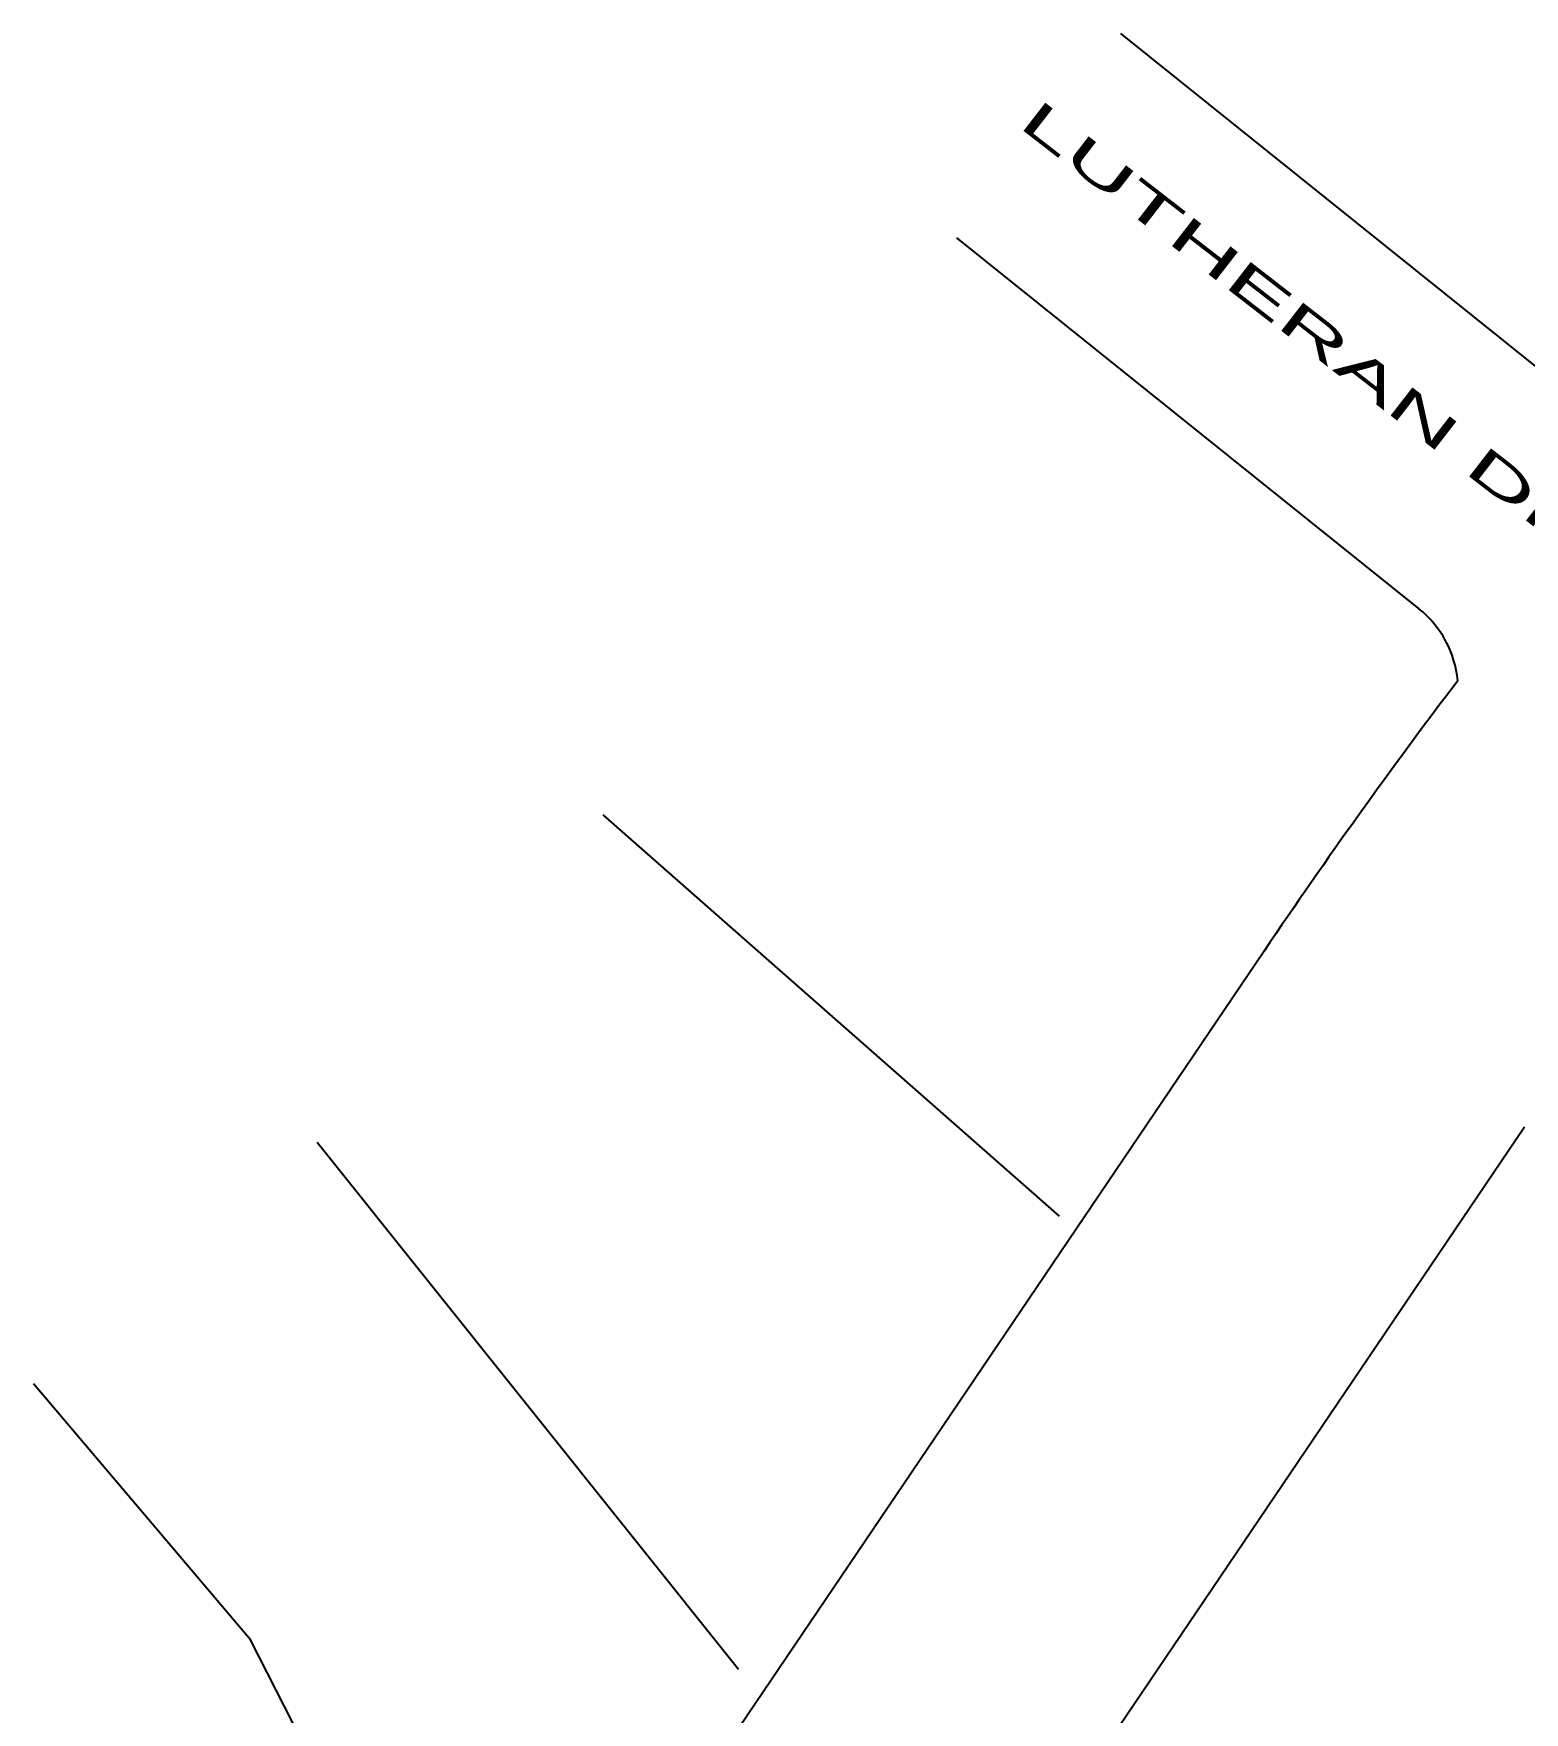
# Model space of a CAD drawing. Header units: feet. Extents: x 1023941 to 1026768, y 90264 to 94497.
# Drawn here: x 1024791.7 to 1025076.3, y 94177 to 94497.5 of the extents above; entities that cross this region are included whole.
import ezdxf

# ---------------------------------------------------------------- set-up
doc = ezdxf.new("R2010")
doc.units = ezdxf.units.FT
doc.header["$MEASUREMENT"] = 0
for name, color, linetype in [('E1ABL', 4, 'Continuous'), ('E3BDL', 6, 'Continuous'), ('E7SNT', 3, 'Continuous')]:
    doc.layers.add(name, color=color, linetype=linetype)
doc.styles.add('200BT', font='swiss.ttf', dxfattribs={"width": 2, "height": 6.8})

msp = doc.modelspace()

# ---------------------------------------------------------------- linework, layer by layer
at = {"layer": 'E1ABL'}
for p, q in [((1024987.58697, 94271.71501), (1024900.49015, 94348.3168)), ((1024926.27518, 94185.22137), (1024845.8831, 94285.75586))]:
    msp.add_line(p, q, dxfattribs=at)
at = {"layer": 'E1ABL', "flags": 128}
msp.add_lwpolyline([(1024877.06546, 94104.75975), (1024833.15196, 94190.87196), (1024791.74303, 94239.69374)], dxfattribs=at)
at = {"layer": 'E3BDL'}
for p, q in [((1024999.23308, 94497.45254), (1025087.48129, 94426.65081)), ((1024967.94361, 94458.45293), (1025056.19184, 94387.65119)), ((1025026.62245, 94322.32312), (1024812.67811, 94006.01575)), ((1025076.32152, 94288.70761), (1024962.66256, 94120.6678))]:
    msp.add_line(p, q, dxfattribs=at)
for centre, radius, start, end in [((1025043.67606, 94372.05134), 20, 5.357232, 51.259855), ((1026000.6546, 93663.50614), 1175.916, 142.83334686, 145.92632053)]:
    msp.add_arc(centre, radius, start, end, dxfattribs=at)

# ---------------------------------------------------------------- texts
at = {"layer": 'E7SNT', "style": '200BT', "width": 2}
msp.add_text('LUTHERAN DR.', height=6.8, rotation=322.2062026, dxfattribs=at).set_placement((1024979.47208, 94479.82892))

doc.saveas('drawing.dxf')
